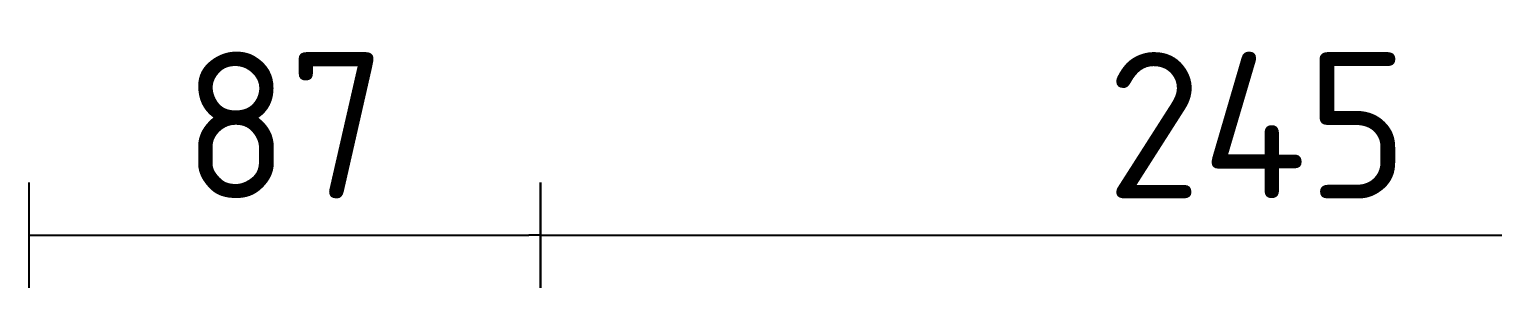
# Model space of a CAD drawing. Extents: x 0 to 420, y 0 to 297.
# Drawn here: x 194.98 to 219.97, y 176.47 to 180.88 of the extents above; entities that cross this region are included whole.
import ezdxf

# ---------------------------------------------------------------- set-up
doc = ezdxf.new("R2010")
doc.units = 0
doc.layers.get('0').update_dxf_attribs({"linetype": 'CONTINUOUS'})
doc.layers.get('DEFPOINTS').update_dxf_attribs({"linetype": 'CONTINUOUS'})
doc.layers.add('T25', color=1, linetype='CONTINUOUS')
doc.styles.add('ISO', font='iso3098b.shx')
doc.dimstyles.new('SIGNSDIM', dxfattribs={"dimtxt": 2.5, "dimasz": 0.2, "dimexe": 1.5, "dimexo": 2, "dimtad": 1, "dimdec": 4, "dimlfac": 10, "dimrnd": 1, "dimdsep": 46, "dimtxsty": 'ISO', "dimblk": 'SGNDIM', "dimcen": 2.5, "dimse2": 1, "dimadec": 0, "dimazin": 0, "dimtfac": 1, "dimtdec": 4, "dimtix": 1, "dimtmove": 0, "dimatfit": 3, "dimldrblk": 'SGNDIM', "dimfxl": 1, "dimtolj": 1, "dimtzin": 0, "dimarcsym": 0})

# ---------------------------------------------------------------- blocks, each defined once
blk = doc.blocks.new('SGNDIM')
for p, q in [((0, 4.5), (0, -4.5)), ((0, 0), (-1, 0))]:
    blk.add_line(p, q)
blk = doc.blocks.new('*D17')
at = {"layer": 'DEFPOINTS', "color": 0, "transparency": 16777216}
for p in [(203.711, 180.708), (228.194, 180.708), (228.194, 177.369)]:
    blk.add_point(p, dxfattribs=at)
at = {"layer": 'T25', "color": 0, "lineweight": -2, "transparency": 16777216}
blk.add_line((203.911, 177.369), (227.994, 177.369), dxfattribs=at)
at = {"layer": 'T25', "color": 0, "lineweight": -2, "transparency": 16777216, "xscale": 0.2, "yscale": 0.2, "zscale": 0.2, "rotation": 180}
blk.add_blockref('SGNDIM', (203.711, 177.369), dxfattribs=at)
at = {"layer": 'T25', "color": 0, "lineweight": -2, "transparency": 16777216, "xscale": 0.2, "yscale": 0.2, "zscale": 0.2}
blk.add_blockref('SGNDIM', (228.194, 177.369), dxfattribs=at)
at = {"layer": 'T25', "color": 0, "transparency": 16777216, "insert": (215.952, 179.244), "char_height": 2.5, "attachment_point": 5, "style": 'ISO'}
blk.add_mtext('\\A1;245', dxfattribs=at)
blk = doc.blocks.new('*D18')
at = {"layer": 'DEFPOINTS', "color": 0, "transparency": 16777216}
for p in [(194.982, 178.559), (203.711, 178.559), (203.711, 177.369)]:
    blk.add_point(p, dxfattribs=at)
at = {"layer": 'T25', "color": 0, "lineweight": -2, "transparency": 16777216}
blk.add_line((195.182, 177.369), (203.511, 177.369), dxfattribs=at)
at = {"layer": 'T25', "color": 0, "lineweight": -2, "transparency": 16777216, "xscale": 0.2, "yscale": 0.2, "zscale": 0.2, "rotation": 180}
blk.add_blockref('SGNDIM', (194.982, 177.369), dxfattribs=at)
at = {"layer": 'T25', "color": 0, "lineweight": -2, "transparency": 16777216, "xscale": 0.2, "yscale": 0.2, "zscale": 0.2}
blk.add_blockref('SGNDIM', (203.711, 177.369), dxfattribs=at)
at = {"layer": 'T25', "color": 0, "transparency": 16777216, "insert": (199.347, 179.244), "char_height": 2.5, "attachment_point": 5, "style": 'ISO'}
blk.add_mtext('\\A1;87', dxfattribs=at)

msp = doc.modelspace()

# ---------------------------------------------------------------- dimensions: what is measured, and where the dimension line sits
at = {"layer": 'T25'}
for base, p1, p2, picture, middle in [((203.710948, 177.368563), (194.982396, 178.559023), (203.710948, 178.559023), '*D18', (199.346672, 179.243563)), ((228.193675, 177.368563), (203.710948, 180.707685), (228.193675, 180.707685), '*D17', (215.952311, 179.243563))]:
    dim = msp.add_linear_dim(base=base, p1=p1, p2=p2, dimstyle='SIGNSDIM', override={"dimse1": 1}, dxfattribs=at)
    dim.commit()
    dim.dimension.update_dxf_attribs({"geometry": picture, "text_midpoint": middle})

doc.saveas('drawing.dxf')
